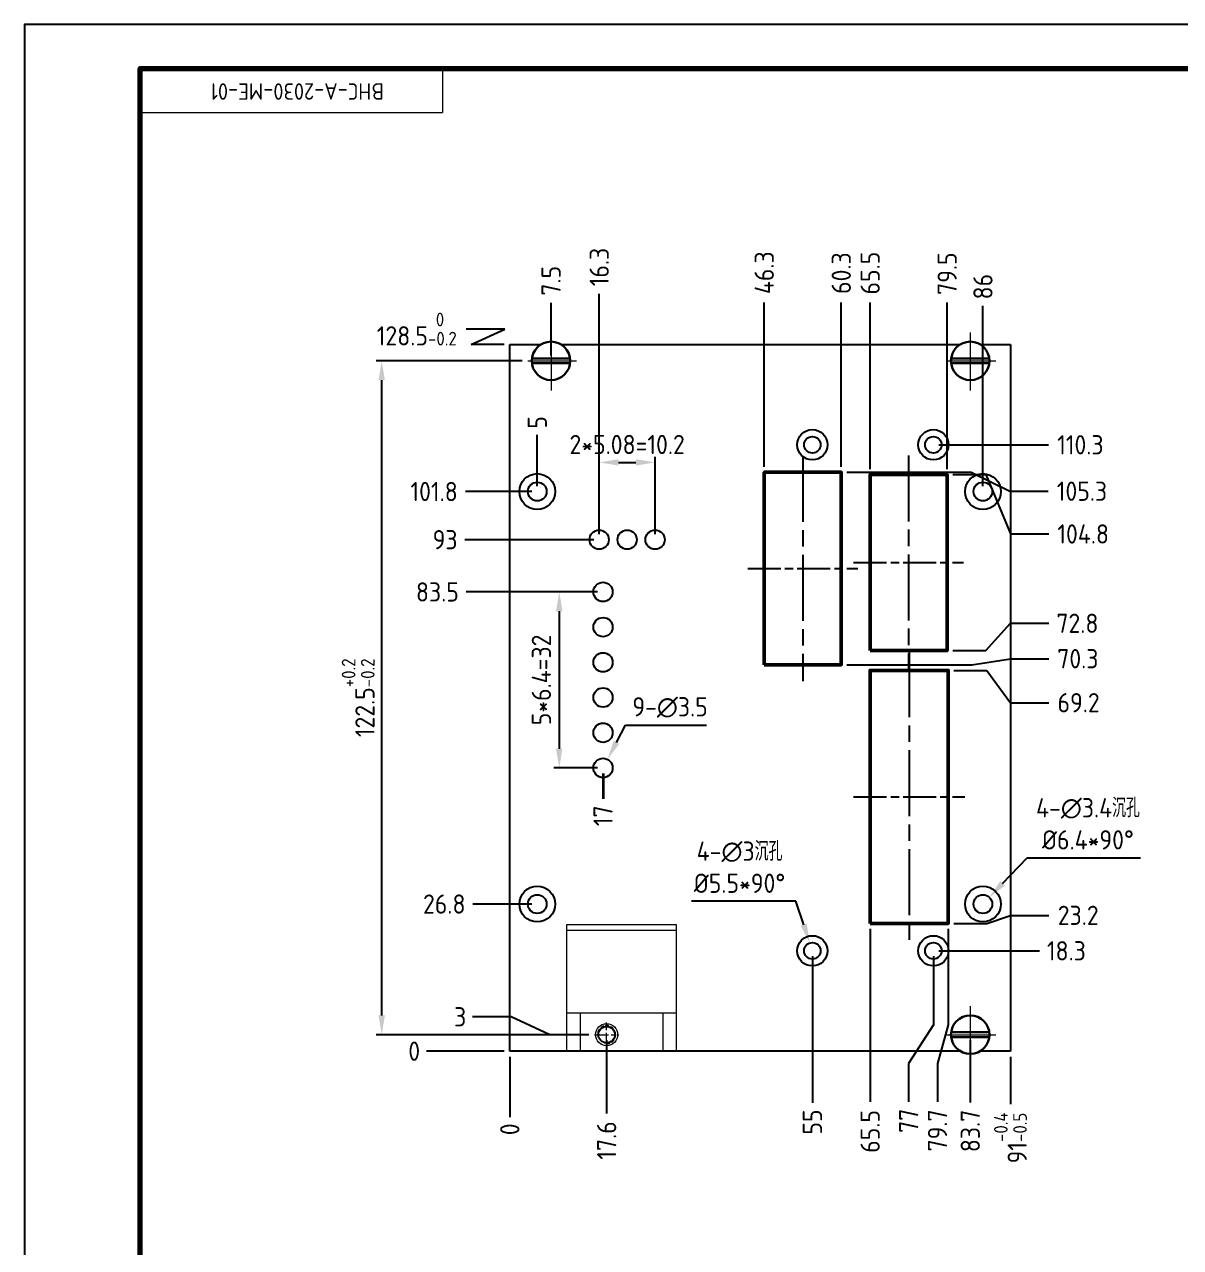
# Model space of a CAD drawing. Header units: millimetres. Extents: x -107 to 2261, y -1356 to -911.
# Drawn here: x 160.6 to 370.7, y -1133.4 to -911 of the extents above; entities that cross this region are included whole.
import ezdxf
from ezdxf.enums import TextEntityAlignment as Align

# ---------------------------------------------------------------- set-up
doc = ezdxf.new("R2010")
doc.units = ezdxf.units.MM
for name, pattern in [('AM_ISO08W050', [18, 12, -1.5, 3, -1.5]), ('AM_ISO08W050x2', [9, 6, -0.75, 1.5, -0.75]), ('CENTER', [50.8, 31.75, -6.35, 6.35, -6.35]), ('CENTER2', [28.575, 19.05, -3.175, 3.175, -3.175]), ('HIDDEN', [9.525, 6.35, -3.175])]:
    doc.linetypes.add(name, pattern=pattern)
doc.layers.get('Defpoints').update_dxf_attribs({"color": 4})
doc.layers.add('02___PRT_ALL_AXES', color=7, linetype='Continuous')
for name, color, linetype, lineweight in [('AM_0', 7, 'Continuous', 50), ('AM_5', 3, 'Continuous', 25), ('AM_6', 2, 'Continuous', 35), ('AM_7', 4, 'AM_ISO08W050', 25), ('AM_8', 1, 'Continuous', 25), ('screw', 33, 'Continuous', 13), ('图层2', 4, 'CENTER2', 13), ('实体', 7, 'Continuous', 30), ('轮廓线', 7, 'Continuous', 15)]:
    doc.layers.add(name, color=color, linetype=linetype, lineweight=lineweight)
doc.styles.get("Standard").update_dxf_attribs({"font": 'ISOCP.SHX', "bigfont": 'gbcbig.shx'})
doc.dimstyles.new('AM_ISO$0', dxfattribs={"dimtxt": 3.5, "dimasz": 3.5, "dimexe": 1, "dimexo": 1, "dimgap": 1.5, "dimtad": 1, "dimdec": 1, "dimdsep": 46, "dimtxsty": 'Standard', "dimcen": 0, "dimclrd": 256, "dimclre": 256, "dimclrt": 2, "dimadec": 0, "dimazin": 2, "dimtp": 0.1, "dimtm": 0.1, "dimtfac": 0.71, "dimtdec": 1, "dimtmove": 0, "dimatfit": 3, "dimfxl": 1, "dimlwd": -1, "dimlwe": -1, "dimarcsym": 1})
doc.dimstyles.new('AM_ISO$3', dxfattribs={"dimtxt": 3.5, "dimasz": 3.5, "dimexe": 1, "dimexo": 1, "dimgap": 1.5, "dimtad": 1, "dimtoh": 1, "dimdec": 1, "dimdsep": 46, "dimtxsty": 'Standard', "dimcen": 0, "dimclrd": 256, "dimclre": 256, "dimclrt": 2, "dimadec": 0, "dimazin": 2, "dimtp": 0.1, "dimtm": 0.1, "dimtfac": 0.71, "dimtdec": 1, "dimtofl": 0, "dimtmove": 0, "dimatfit": 0, "dimfxl": 1, "dimlwd": -1, "dimlwe": -1, "dimarcsym": 1})
doc.dimstyles.new('AM_ISO$6', dxfattribs={"dimtxt": 3.5, "dimasz": 3.5, "dimexe": 1, "dimexo": 1, "dimgap": 1.5, "dimtad": 0, "dimdec": 1, "dimdsep": 46, "dimtxsty": 'Standard', "dimcen": 0, "dimclrd": 256, "dimclre": 256, "dimclrt": 2, "dimadec": 0, "dimazin": 2, "dimtp": 0.1, "dimtm": 0.1, "dimtfac": 0.71, "dimtdec": 1, "dimtmove": 0, "dimatfit": 3, "dimfxl": 1, "dimlwd": -1, "dimlwe": -1, "dimarcsym": 1})

# ---------------------------------------------------------------- blocks, each defined once
blk = doc.blocks.new('BH-BORDER-A3')
at = {"color": 0, "lineweight": 13, "ltscale": 0.4}
for p in [(76, 289), (21, 281)]:
    blk.add_line(p, (76, 281), dxfattribs=at)
at = {"lineweight": 100, "ltscale": 0.4}
blk.add_lwpolyline([(410, 8), (21, 8), (21, 289), (410, 289)], close=True, dxfattribs=at)
at = {"layer": 'AM_8', "ltscale": 0.4}
blk.add_lwpolyline([(0, 0), (420, 0), (420, 297), (0, 297)], close=True, dxfattribs=at)
at = {"layer": 'AM_6', "linetype": 'ByBlock', "ltscale": 0.4}
blk.add_attdef('TBA-2477AF-ME-00-00-00', text='', height=3, rotation=180, dxfattribs=at).set_placement((49.57, 286.31), align=Align.CENTER)
blk = doc.blocks.new('*D127')
at = {"layer": 'AM_5', "linetype": 'ByBlock', "transparency": 16777216}
blk.add_line((247.78, -1097.67), (233.61, -1097.67), dxfattribs=at)
at = {"layer": 'Defpoints', "color": 0, "transparency": 16777216}
for p in [(233.61, -1097.67), (248.78, -1097.67), (248.78, -1097.67)]:
    blk.add_point(p, dxfattribs=at)
at = {"layer": 'AM_5', "color": 2, "transparency": 16777216, "insert": (231.4, -1097.67), "char_height": 3.5, "attachment_point": 5}
blk.add_mtext('0', dxfattribs=at)
blk = doc.blocks.new('*D128')
at = {"layer": 'AM_5', "linetype": 'ByBlock', "transparency": 16777216}
blk.add_line((248.78, -1098.67), (248.78, -1109.67), dxfattribs=at)
at = {"layer": 'Defpoints', "color": 0, "transparency": 16777216}
for p in [(248.78, -1097.67), (248.78, -1097.67), (248.78, -1109.67)]:
    blk.add_point(p, dxfattribs=at)
at = {"layer": 'AM_5', "color": 2, "transparency": 16777216, "insert": (248.78, -1111.87), "char_height": 3.5, "attachment_point": 5, "rotation": 90}
blk.add_mtext('0', dxfattribs=at)
blk = doc.blocks.new('*D109')
at = {"layer": 'AM_5', "linetype": 'ByBlock', "transparency": 16777216}
blk.add_line((252.78, -1070.92), (242.09, -1070.92), dxfattribs=at)
at = {"layer": 'Defpoints', "color": 0, "transparency": 16777216}
for p in [(242.09, -1070.92), (253.78, -1070.92), (248.78, -1097.67)]:
    blk.add_point(p, dxfattribs=at)
at = {"layer": 'AM_5', "color": 2, "transparency": 16777216, "insert": (236.87, -1070.92), "char_height": 3.5, "attachment_point": 5}
blk.add_mtext('26.8', dxfattribs=at)
blk = doc.blocks.new('*D110')
at = {"layer": 'AM_5', "linetype": 'ByBlock', "transparency": 16777216}
blk.add_line((264.73, -1014.17), (240.86, -1014.17), dxfattribs=at)
at = {"layer": 'Defpoints', "color": 0, "transparency": 16777216}
for p in [(240.86, -1014.17), (265.73, -1014.17), (248.78, -1097.67)]:
    blk.add_point(p, dxfattribs=at)
at = {"layer": 'AM_5', "color": 2, "transparency": 16777216, "insert": (235.62, -1014.17), "char_height": 3.5, "attachment_point": 5}
blk.add_mtext('83.5', dxfattribs=at)
blk = doc.blocks.new('*D111')
at = {"layer": 'AM_5', "linetype": 'ByBlock', "transparency": 16777216}
blk.add_line((264.03, -1004.67), (240.59, -1004.67), dxfattribs=at)
at = {"layer": 'Defpoints', "color": 0, "transparency": 16777216}
for p in [(240.59, -1004.67), (265.03, -1004.67), (248.78, -1097.67)]:
    blk.add_point(p, dxfattribs=at)
at = {"layer": 'AM_5', "color": 2, "transparency": 16777216, "insert": (237.02, -1004.67), "char_height": 3.5, "attachment_point": 5}
blk.add_mtext('93', dxfattribs=at)
blk = doc.blocks.new('*D112')
at = {"layer": 'AM_5', "linetype": 'ByBlock', "transparency": 16777216}
blk.add_line((252.78, -995.92), (240.72, -995.92), dxfattribs=at)
at = {"layer": 'Defpoints', "color": 0, "transparency": 16777216}
for p in [(240.72, -995.92), (253.78, -995.92), (248.78, -1097.67)]:
    blk.add_point(p, dxfattribs=at)
at = {"layer": 'AM_5', "color": 2, "transparency": 16777216, "insert": (235.02, -995.92), "char_height": 3.5, "attachment_point": 5}
blk.add_mtext('101.8', dxfattribs=at)
blk = doc.blocks.new('*D107')
at = {"layer": 'AM_5', "linetype": 'ByBlock', "transparency": 16777216}
for p, q in [((247.86, -966.38), (240.86, -966.38)), ((241.78, -969.17), (247.86, -966.38)), ((247.78, -969.17), (241.78, -969.17))]:
    blk.add_line(p, q, dxfattribs=at)
at = {"layer": 'Defpoints', "color": 0, "transparency": 16777216}
for p in [(240.86, -966.38), (248.78, -969.17), (248.78, -1097.67)]:
    blk.add_point(p, dxfattribs=at)
at = {"layer": 'AM_5', "color": 2, "transparency": 16777216, "insert": (231.87, -966.38), "char_height": 3.5, "attachment_point": 5}
blk.add_mtext('128.5{}{\\H0.71x;\\C3;\\S 0^ -0.2;}', dxfattribs=at)
blk = doc.blocks.new('*D113')
at = {"layer": 'AM_5', "linetype": 'ByBlock', "transparency": 16777216}
blk.add_line((266.38, -1095.67), (266.38, -1108.98), dxfattribs=at)
at = {"layer": 'Defpoints', "color": 0, "transparency": 16777216}
for p in [(266.38, -1094.67), (248.78, -1097.67), (266.38, -1108.98)]:
    blk.add_point(p, dxfattribs=at)
at = {"layer": 'AM_5', "color": 2, "transparency": 16777216, "insert": (266.38, -1113.9), "char_height": 3.5, "attachment_point": 5, "rotation": 90}
blk.add_mtext('17.6', dxfattribs=at)
blk = doc.blocks.new('*D103')
at = {"layer": 'AM_5', "linetype": 'ByBlock', "transparency": 16777216}
blk.add_line((332.48, -1095.67), (332.48, -1106.99), dxfattribs=at)
at = {"layer": 'Defpoints', "color": 0, "transparency": 16777216}
for p in [(332.48, -1094.67), (248.78, -1097.67), (332.48, -1106.99)]:
    blk.add_point(p, dxfattribs=at)
at = {"layer": 'AM_5', "color": 2, "transparency": 16777216, "insert": (332.48, -1112.17), "char_height": 3.5, "attachment_point": 5, "rotation": 90}
blk.add_mtext('83.7', dxfattribs=at)
blk = doc.blocks.new('*D114')
at = {"layer": 'AM_5', "linetype": 'ByBlock', "transparency": 16777216}
blk.add_line((303.78, -1080.42), (303.78, -1107.05), dxfattribs=at)
at = {"layer": 'Defpoints', "color": 0, "transparency": 16777216}
for p in [(303.78, -1079.42), (248.78, -1097.67), (303.78, -1107.05)]:
    blk.add_point(p, dxfattribs=at)
at = {"layer": 'AM_5', "color": 2, "transparency": 16777216, "insert": (303.78, -1110.55), "char_height": 3.5, "attachment_point": 5, "rotation": 90}
blk.add_mtext('55', dxfattribs=at)
blk = doc.blocks.new('*D115')
at = {"layer": 'AM_5', "linetype": 'ByBlock', "transparency": 16777216}
for p, q in [((325.78, -1080.42), (325.78, -1092.9)), ((325.78, -1092.9), (321.28, -1099.9)), ((321.28, -1099.9), (321.28, -1106.9))]:
    blk.add_line(p, q, dxfattribs=at)
at = {"layer": 'Defpoints', "color": 0, "transparency": 16777216}
for p in [(325.78, -1079.42), (248.78, -1097.67), (321.28, -1106.9)]:
    blk.add_point(p, dxfattribs=at)
at = {"layer": 'AM_5', "color": 2, "transparency": 16777216, "insert": (321.28, -1110.32), "char_height": 3.5, "attachment_point": 5, "rotation": 90}
blk.add_mtext('77', dxfattribs=at)
blk = doc.blocks.new('*D116')
at = {"layer": 'AM_5', "linetype": 'ByBlock', "transparency": 16777216}
blk.add_line((265.03, -1003.67), (265.03, -960), dxfattribs=at)
at = {"layer": 'Defpoints', "color": 0, "transparency": 16777216}
for p in [(265.03, -960), (265.03, -1004.67), (248.78, -1097.67)]:
    blk.add_point(p, dxfattribs=at)
at = {"layer": 'AM_5', "color": 2, "transparency": 16777216, "insert": (265.03, -955.1), "char_height": 3.5, "attachment_point": 5, "rotation": 90}
blk.add_mtext('16.3', dxfattribs=at)
blk = doc.blocks.new('*D117')
at = {"layer": 'AM_5', "linetype": 'ByBlock', "transparency": 16777216}
for p, q in [((264.73, -1014.17), (256.77, -1014.17)), ((257.77, -1017.67), (257.77, -1042.67)), ((264.73, -1046.17), (256.77, -1046.17))]:
    blk.add_line(p, q, dxfattribs=at)
at = {"layer": 'AM_5', "transparency": 16777216}
for points in [[(257.18, -1017.67), (258.35, -1017.67), (257.77, -1014.17)], [(257.18, -1042.67), (258.35, -1042.67), (257.77, -1046.17)]]:
    blk.add_solid(points, dxfattribs=at)
at = {"layer": 'Defpoints', "color": 0, "transparency": 16777216}
for p in [(265.73, -1014.17), (257.77, -1046.17), (265.73, -1046.17)]:
    blk.add_point(p, dxfattribs=at)
at = {"layer": 'AM_5', "color": 2, "transparency": 16777216, "insert": (254.52, -1030.17), "char_height": 3.5, "attachment_point": 5, "rotation": 90}
blk.add_mtext('5*6.4=32', dxfattribs=at)
blk = doc.blocks.new('*D118')
at = {"layer": 'AM_5', "linetype": 'ByBlock', "transparency": 16777216}
for p, q in [((265.03, -1003.67), (265.03, -989.62)), ((268.53, -990.62), (271.69, -990.62)), ((275.19, -1003.67), (275.19, -989.62))]:
    blk.add_line(p, q, dxfattribs=at)
at = {"layer": 'AM_5', "transparency": 16777216}
for points in [[(268.53, -990.04), (268.53, -991.2), (265.03, -990.62)], [(271.69, -990.04), (271.69, -991.2), (275.19, -990.62)]]:
    blk.add_solid(points, dxfattribs=at)
at = {"layer": 'Defpoints', "color": 0, "transparency": 16777216}
for p in [(275.19, -990.62), (265.03, -1004.67), (275.19, -1004.67)]:
    blk.add_point(p, dxfattribs=at)
at = {"layer": 'AM_5', "color": 2, "transparency": 16777216, "insert": (270.11, -987.37), "char_height": 3.5, "attachment_point": 5}
blk.add_mtext('2*5.08=10.2', dxfattribs=at)
blk = doc.blocks.new('*D119')
at = {"layer": 'AM_5', "linetype": 'ByBlock', "transparency": 16777216}
for p, q in [((338.36, -1067.16), (342.81, -1062.5)), ((342.81, -1062.5), (363.43, -1062.5))]:
    blk.add_line(p, q, dxfattribs=at)
at = {"layer": 'AM_5', "transparency": 16777216}
blk.add_solid([(337.94, -1066.75), (338.79, -1067.56), (335.95, -1069.69)], dxfattribs=at)
at = {"layer": 'Defpoints', "color": 0, "transparency": 16777216}
for p in [(335.95, -1069.69), (333.6, -1072.15)]:
    blk.add_point(p, dxfattribs=at)
at = {"layer": 'AM_5', "color": 2, "transparency": 16777216, "insert": (353.87, -1056.33), "char_height": 3.5, "attachment_point": 5}
blk.add_mtext('4-∅3.4沉孔\\P%%C6.4*90%%D', dxfattribs=at)
blk = doc.blocks.new('*D120')
at = {"layer": 'AM_5', "linetype": 'ByBlock', "transparency": 16777216}
for p, q in [((300.79, -1070.39), (281.78, -1070.39)), ((302.21, -1074.67), (300.79, -1070.39))]:
    blk.add_line(p, q, dxfattribs=at)
at = {"layer": 'AM_5', "transparency": 16777216}
blk.add_solid([(302.76, -1074.49), (301.65, -1074.85), (303.3, -1077.99)], dxfattribs=at)
at = {"layer": 'Defpoints', "color": 0, "transparency": 16777216}
for p in [(303.3, -1077.99), (304.25, -1080.84)]:
    blk.add_point(p, dxfattribs=at)
at = {"layer": 'AM_5', "color": 2, "transparency": 16777216, "insert": (290.54, -1064.22), "char_height": 3.5, "attachment_point": 5}
blk.add_mtext('4-∅3沉孔\\P%%C5.5*90%%D', dxfattribs=at)
blk = doc.blocks.new('*D121')
at = {"layer": 'AM_5', "linetype": 'ByBlock', "transparency": 16777216}
for p, q in [((268.16, -1041.52), (269.79, -1038.42)), ((269.79, -1038.42), (284.53, -1038.42))]:
    blk.add_line(p, q, dxfattribs=at)
at = {"layer": 'AM_5', "transparency": 16777216}
blk.add_solid([(267.65, -1041.25), (268.68, -1041.79), (266.54, -1044.62)], dxfattribs=at)
at = {"layer": 'Defpoints', "color": 0, "transparency": 16777216}
for p in [(266.54, -1044.62), (264.91, -1047.72)]:
    blk.add_point(p, dxfattribs=at)
at = {"layer": 'AM_5', "color": 2, "transparency": 16777216, "insert": (277.91, -1035.17), "char_height": 3.5, "attachment_point": 5}
blk.add_mtext('9-∅3.5', dxfattribs=at)
blk = doc.blocks.new('*D108')
at = {"layer": 'AM_5', "linetype": 'ByBlock', "transparency": 16777216}
blk.add_line((339.78, -1098.67), (339.78, -1107.29), dxfattribs=at)
at = {"layer": 'Defpoints', "color": 0, "transparency": 16777216}
for p in [(248.78, -1097.67), (339.78, -1097.67), (339.78, -1107.29)]:
    blk.add_point(p, dxfattribs=at)
at = {"layer": 'AM_5', "color": 2, "transparency": 16777216, "insert": (339.78, -1113.43), "char_height": 3.5, "attachment_point": 5, "rotation": 90}
blk.add_mtext('91{}{\\H0.71x;\\C3;\\S-0.4^ -0.5;}', dxfattribs=at)
blk = doc.blocks.new('*D104')
at = {"layer": 'AM_5', "linetype": 'ByBlock', "transparency": 16777216}
blk.add_line((256.28, -971.17), (256.28, -961.62), dxfattribs=at)
at = {"layer": 'Defpoints', "color": 0, "transparency": 16777216}
for p in [(256.28, -961.62), (256.28, -972.17), (248.78, -1097.67)]:
    blk.add_point(p, dxfattribs=at)
at = {"layer": 'AM_5', "color": 2, "transparency": 16777216, "insert": (256.28, -957.6), "char_height": 3.5, "attachment_point": 5, "rotation": 90}
blk.add_mtext('7.5', dxfattribs=at)
blk = doc.blocks.new('handle')
at = {"layer": 'screw', "color": 1, "linetype": 'CENTER', "ltscale": 0.08}
for p, q in [((-2.2, 0), (2.2, 0)), ((0, -2.2), (0, 2.2))]:
    blk.add_line(p, q, dxfattribs=at)
at = {"layer": 'screw', "ltscale": 0.2}
blk.add_circle((0, 0), 2, dxfattribs=at)
at = {"layer": 'screw', "color": 3, "linetype": 'HIDDEN', "ltscale": 0.1}
blk.add_arc((0, 0), 1.65, 270, 180, dxfattribs=at)
at = {"layer": '轮廓线', "linetype": 'ByBlock', "ltscale": 0.4}
for p, q in [((-7.3, 19), (12.7, 19)), ((-7.3, 4), (12.7, 4)), ((-4.8, 4), (-4.8, -3)), ((10.2, 4), (10.2, -3))]:
    blk.add_line(p, q, dxfattribs=at)
blk.add_lwpolyline([(-7.3, -3), (12.7, -3), (12.7, 20), (-7.3, 20)], close=True, dxfattribs=at)
blk = doc.blocks.new('captive fastener')
at = {"layer": '图层2'}
for p, q in [((0, 5.17), (0, -5.36)), ((-4.23, 0), (4.65, 0))]:
    blk.add_line(p, q, dxfattribs=at)
at = {"layer": '实体'}
for p, q in [((3.47, 0.44), (-3.47, 0.44)), ((3.47, -0.44), (-3.47, -0.44))]:
    blk.add_line(p, q, dxfattribs=at)
blk.add_circle((0, 0), 3.5, dxfattribs=at)
blk = doc.blocks.new('*D122')
at = {"layer": 'AM_5', "linetype": 'ByBlock', "transparency": 16777216}
blk.add_line((253.78, -994.92), (253.78, -985.62), dxfattribs=at)
at = {"layer": 'Defpoints', "color": 0, "transparency": 16777216}
for p in [(253.78, -985.62), (253.78, -995.92), (248.78, -1097.67)]:
    blk.add_point(p, dxfattribs=at)
at = {"layer": 'AM_5', "color": 2, "transparency": 16777216, "insert": (253.78, -983.35), "char_height": 3.5, "attachment_point": 5, "rotation": 90}
blk.add_mtext('5', dxfattribs=at)
blk = doc.blocks.new('*D123')
at = {"layer": 'AM_5', "linetype": 'ByBlock', "transparency": 16777216}
blk.add_line((334.78, -994.92), (334.78, -962.18), dxfattribs=at)
at = {"layer": 'Defpoints', "color": 0, "transparency": 16777216}
for p in [(334.78, -962.18), (334.78, -995.92), (248.78, -1097.67)]:
    blk.add_point(p, dxfattribs=at)
at = {"layer": 'AM_5', "color": 2, "transparency": 16777216, "insert": (334.78, -958.67), "char_height": 3.5, "attachment_point": 5, "rotation": 90}
blk.add_mtext('86', dxfattribs=at)
blk = doc.blocks.new('*D124')
at = {"layer": 'AM_6', "linetype": 'ByBlock', "transparency": 16777216}
blk.add_line((265.73, -1047.17), (265.73, -1051.79), dxfattribs=at)
at = {"layer": 'Defpoints', "color": 0, "transparency": 16777216}
for p in [(265.73, -1046.17), (265.73, -1051.79), (248.78, -1097.67)]:
    blk.add_point(p, dxfattribs=at)
at = {"layer": 'AM_6', "color": 2, "transparency": 16777216, "insert": (265.73, -1054.87), "char_height": 3.5, "attachment_point": 5, "rotation": 90}
blk.add_mtext('17', dxfattribs=at)
blk = doc.blocks.new('*D125')
at = {"layer": 'AM_5', "linetype": 'ByBlock', "transparency": 16777216}
blk.add_line((326.78, -1079.42), (345.06, -1079.42), dxfattribs=at)
at = {"layer": 'Defpoints', "color": 0, "transparency": 16777216}
for p in [(325.78, -1079.42), (345.06, -1079.42), (248.78, -1097.67)]:
    blk.add_point(p, dxfattribs=at)
at = {"layer": 'AM_5', "color": 2, "transparency": 16777216, "insert": (349.95, -1079.42), "char_height": 3.5, "attachment_point": 5}
blk.add_mtext('18.3', dxfattribs=at)
blk = doc.blocks.new('*D105')
at = {"layer": 'AM_5', "linetype": 'ByBlock', "transparency": 16777216}
for p, q in [((249.03, -1091.42), (242.03, -1091.42)), ((256.03, -1094.67), (249.03, -1091.42)), ((263.17, -1094.67), (256.03, -1094.67))]:
    blk.add_line(p, q, dxfattribs=at)
at = {"layer": 'Defpoints', "color": 0, "transparency": 16777216}
for p in [(242.03, -1091.42), (264.17, -1094.67), (248.78, -1097.67)]:
    blk.add_point(p, dxfattribs=at)
at = {"layer": 'AM_5', "color": 2, "transparency": 16777216, "insert": (239.76, -1091.42), "char_height": 3.5, "attachment_point": 5}
blk.add_mtext('3', dxfattribs=at)
blk = doc.blocks.new('*D126')
at = {"layer": 'AM_5', "linetype": 'ByBlock', "transparency": 16777216}
blk.add_line((326.78, -987.42), (346.72, -987.42), dxfattribs=at)
at = {"layer": 'Defpoints', "color": 0, "transparency": 16777216}
for p in [(325.78, -987.42), (346.72, -987.42), (248.78, -1097.67)]:
    blk.add_point(p, dxfattribs=at)
at = {"layer": 'AM_5', "color": 2, "transparency": 16777216, "insert": (352.49, -987.42), "char_height": 3.5, "attachment_point": 5}
blk.add_mtext('110.3', dxfattribs=at)
blk = doc.blocks.new('*D106')
at = {"layer": 'AM_5', "linetype": 'ByBlock', "transparency": 16777216}
for p, q in [((251.04, -972.17), (224.5, -972.17)), ((225.5, -1091.17), (225.5, -975.67)), ((263.17, -1094.67), (224.5, -1094.67))]:
    blk.add_line(p, q, dxfattribs=at)
at = {"layer": 'AM_5', "transparency": 16777216}
for points in [[(224.92, -975.67), (226.08, -975.67), (225.5, -972.17)], [(224.92, -1091.17), (226.08, -1091.17), (225.5, -1094.67)]]:
    blk.add_solid(points, dxfattribs=at)
at = {"layer": 'Defpoints', "color": 0, "transparency": 16777216}
for p in [(225.5, -972.17), (252.04, -972.17), (264.17, -1094.67)]:
    blk.add_point(p, dxfattribs=at)
at = {"layer": 'AM_5', "color": 2, "transparency": 16777216, "insert": (221.22, -1033.42), "char_height": 3.5, "attachment_point": 5, "rotation": 90}
blk.add_mtext('122.5{}{\\H0.71x;\\C3;\\S+0.2^ -0.2;}', dxfattribs=at)
blk = doc.blocks.new('*D129')
at = {"layer": 'AM_5', "linetype": 'ByBlock', "transparency": 16777216}
blk.add_line((295.03, -991.42), (295.03, -961.57), dxfattribs=at)
at = {"layer": 'Defpoints', "color": 0, "transparency": 16777216}
for p in [(295.03, -961.57), (295.03, -992.42), (248.78, -1097.67)]:
    blk.add_point(p, dxfattribs=at)
at = {"layer": 'AM_5', "color": 2, "transparency": 16777216, "insert": (295.03, -956.14), "char_height": 3.5, "attachment_point": 5, "rotation": 90}
blk.add_mtext('46.3', dxfattribs=at)
blk = doc.blocks.new('*D130')
at = {"layer": 'AM_5', "linetype": 'ByBlock', "transparency": 16777216}
blk.add_line((309.03, -991.42), (309.03, -961.57), dxfattribs=at)
at = {"layer": 'Defpoints', "color": 0, "transparency": 16777216}
for p in [(309.03, -961.57), (309.03, -992.42), (248.78, -1097.67)]:
    blk.add_point(p, dxfattribs=at)
at = {"layer": 'AM_5', "color": 2, "transparency": 16777216, "insert": (309.03, -956.21), "char_height": 3.5, "attachment_point": 5, "rotation": 90}
blk.add_mtext('60.3', dxfattribs=at)
blk = doc.blocks.new('*D131')
at = {"layer": 'AM_5', "linetype": 'ByBlock', "transparency": 16777216}
blk.add_line((314.28, -991.84), (314.28, -961.57), dxfattribs=at)
at = {"layer": 'Defpoints', "color": 0, "transparency": 16777216}
for p in [(314.28, -961.57), (314.28, -992.84), (248.78, -1097.67)]:
    blk.add_point(p, dxfattribs=at)
at = {"layer": 'AM_5', "color": 2, "transparency": 16777216, "insert": (314.28, -956.21), "char_height": 3.5, "attachment_point": 5, "rotation": 90}
blk.add_mtext('65.5', dxfattribs=at)
blk = doc.blocks.new('*D132')
at = {"layer": 'AM_5', "linetype": 'ByBlock', "transparency": 16777216}
blk.add_line((328.28, -991.84), (328.28, -961.57), dxfattribs=at)
at = {"layer": 'Defpoints', "color": 0, "transparency": 16777216}
for p in [(328.28, -961.57), (328.28, -992.84), (248.78, -1097.67)]:
    blk.add_point(p, dxfattribs=at)
at = {"layer": 'AM_5', "color": 2, "transparency": 16777216, "insert": (328.28, -956.31), "char_height": 3.5, "attachment_point": 5, "rotation": 90}
blk.add_mtext('79.5', dxfattribs=at)
blk = doc.blocks.new('*D133')
at = {"layer": 'AM_5', "linetype": 'ByBlock', "transparency": 16777216}
blk.add_line((314.28, -1075.43), (314.28, -1106.9), dxfattribs=at)
at = {"layer": 'Defpoints', "color": 0, "transparency": 16777216}
for p in [(314.28, -1074.43), (248.78, -1097.67), (314.28, -1106.9)]:
    blk.add_point(p, dxfattribs=at)
at = {"layer": 'AM_5', "color": 2, "transparency": 16777216, "insert": (314.28, -1112.25), "char_height": 3.5, "attachment_point": 5, "rotation": 90}
blk.add_mtext('65.5', dxfattribs=at)
blk = doc.blocks.new('*D134')
at = {"layer": 'AM_5', "linetype": 'ByBlock', "transparency": 16777216}
for p, q in [((328.48, -1075.43), (328.48, -1092.9)), ((328.48, -1092.9), (326.52, -1099.9)), ((326.52, -1099.9), (326.52, -1106.9))]:
    blk.add_line(p, q, dxfattribs=at)
at = {"layer": 'Defpoints', "color": 0, "transparency": 16777216}
for p in [(328.48, -1074.43), (248.78, -1097.67), (326.52, -1106.9)]:
    blk.add_point(p, dxfattribs=at)
at = {"layer": 'AM_5', "color": 2, "transparency": 16777216, "insert": (326.52, -1112.08), "char_height": 3.5, "attachment_point": 5, "rotation": 90}
blk.add_mtext('79.7', dxfattribs=at)
blk = doc.blocks.new('*D135')
at = {"layer": 'AM_5', "linetype": 'ByBlock', "transparency": 16777216}
for p, q in [((310.03, -992.42), (332.65, -992.42)), ((332.65, -992.42), (339.65, -995.86)), ((339.65, -995.86), (346.65, -995.86))]:
    blk.add_line(p, q, dxfattribs=at)
at = {"layer": 'Defpoints', "color": 0, "transparency": 16777216}
for p in [(309.03, -992.42), (346.65, -995.86), (248.78, -1097.67)]:
    blk.add_point(p, dxfattribs=at)
at = {"layer": 'AM_5', "color": 2, "transparency": 16777216, "insert": (352.78, -995.86), "char_height": 3.5, "attachment_point": 5}
blk.add_mtext('105.3', dxfattribs=at)
blk = doc.blocks.new('*D136')
at = {"layer": 'AM_5', "linetype": 'ByBlock', "transparency": 16777216}
for p, q in [((329.28, -992.84), (335.28, -992.84)), ((335.28, -992.84), (339.78, -1003.63)), ((339.78, -1003.63), (346.78, -1003.63))]:
    blk.add_line(p, q, dxfattribs=at)
at = {"layer": 'Defpoints', "color": 0, "transparency": 16777216}
for p in [(328.28, -992.84), (346.78, -1003.63), (248.78, -1097.67)]:
    blk.add_point(p, dxfattribs=at)
at = {"layer": 'AM_5', "color": 2, "transparency": 16777216, "insert": (353, -1003.63), "char_height": 3.5, "attachment_point": 5}
blk.add_mtext('104.8', dxfattribs=at)
blk = doc.blocks.new('*D137')
at = {"layer": 'AM_5', "linetype": 'ByBlock', "transparency": 16777216}
for p, q in [((335.28, -1024.84), (339.78, -1019.87)), ((339.78, -1019.87), (346.78, -1019.87)), ((329.28, -1024.84), (335.28, -1024.84))]:
    blk.add_line(p, q, dxfattribs=at)
at = {"layer": 'Defpoints', "color": 0, "transparency": 16777216}
for p in [(346.78, -1019.87), (328.28, -1024.84), (248.78, -1097.67)]:
    blk.add_point(p, dxfattribs=at)
at = {"layer": 'AM_5', "color": 2, "transparency": 16777216, "insert": (351.95, -1019.87), "char_height": 3.5, "attachment_point": 5}
blk.add_mtext('72.8', dxfattribs=at)
blk = doc.blocks.new('*D138')
at = {"layer": 'AM_5', "linetype": 'ByBlock', "transparency": 16777216}
for p, q in [((332.78, -1027.42), (339.78, -1026.31)), ((339.78, -1026.31), (346.78, -1026.31)), ((310.03, -1027.42), (332.78, -1027.42))]:
    blk.add_line(p, q, dxfattribs=at)
at = {"layer": 'Defpoints', "color": 0, "transparency": 16777216}
for p in [(346.78, -1026.31), (309.03, -1027.42), (248.78, -1097.67)]:
    blk.add_point(p, dxfattribs=at)
at = {"layer": 'AM_5', "color": 2, "transparency": 16777216, "insert": (352.03, -1026.31), "char_height": 3.5, "attachment_point": 5}
blk.add_mtext('70.3', dxfattribs=at)
blk = doc.blocks.new('*D139')
at = {"layer": 'AM_5', "linetype": 'ByBlock', "transparency": 16777216}
for p, q in [((329.48, -1028.43), (335.48, -1028.43)), ((335.48, -1028.43), (339.78, -1034.31)), ((339.78, -1034.31), (346.78, -1034.31))]:
    blk.add_line(p, q, dxfattribs=at)
at = {"layer": 'Defpoints', "color": 0, "transparency": 16777216}
for p in [(328.48, -1028.43), (346.78, -1034.31), (248.78, -1097.67)]:
    blk.add_point(p, dxfattribs=at)
at = {"layer": 'AM_5', "color": 2, "transparency": 16777216, "insert": (352.17, -1034.31), "char_height": 3.5, "attachment_point": 5}
blk.add_mtext('69.2', dxfattribs=at)
blk = doc.blocks.new('*D140')
at = {"layer": 'AM_5', "linetype": 'ByBlock', "transparency": 16777216}
for p, q in [((335.48, -1074.43), (339.78, -1072.97)), ((339.78, -1072.97), (346.78, -1072.97)), ((329.48, -1074.43), (335.48, -1074.43))]:
    blk.add_line(p, q, dxfattribs=at)
at = {"layer": 'Defpoints', "color": 0, "transparency": 16777216}
for p in [(346.78, -1072.97), (328.48, -1074.43), (248.78, -1097.67)]:
    blk.add_point(p, dxfattribs=at)
at = {"layer": 'AM_5', "color": 2, "transparency": 16777216, "insert": (352.1, -1072.97), "char_height": 3.5, "attachment_point": 5}
blk.add_mtext('23.2', dxfattribs=at)

msp = doc.modelspace()

# ---------------------------------------------------------------- linework, layer by layer
at = {"color": 7, "linetype": 'Continuous'}
for p, q in [((248.775, -1097.669), (248.775, -969.169)), ((248.775, -969.169), (254.472, -969.169)), ((258.078, -969.169), (330.672, -969.169)), ((334.278, -969.169), (339.775, -969.169)), ((339.775, -969.169), (339.775, -1097.669)), ((330.672, -1097.669), (248.775, -1097.669)), ((339.775, -1097.669), (334.278, -1097.669))]:
    msp.add_line(p, q, dxfattribs=at)
msp.add_circle((266.375, -1094.669), 1.5, dxfattribs=at)
at = {"layer": '02___PRT_ALL_AXES', "color": 7, "linetype": 'Continuous'}
for centre, radius in [((303.775, -987.419), 2.75), ((325.775, -987.419), 2.75), ((303.775, -987.419), 1.5), ((325.775, -987.419), 1.5), ((253.775, -995.919), 3.25), ((334.775, -995.919), 3.25), ((253.775, -995.919), 1.7), ((334.775, -995.919), 1.7), ((265.025, -1004.669), 1.75), ((270.105, -1004.669), 1.75), ((275.185, -1004.669), 1.75), ((265.725, -1014.169), 1.75), ((265.725, -1020.569), 1.75), ((265.725, -1026.969), 1.75), ((265.725, -1033.369), 1.75), ((265.725, -1039.769), 1.75), ((265.725, -1046.169), 1.75), ((253.775, -1070.919), 3.25), ((253.775, -1070.919), 1.7), ((334.775, -1070.919), 3.25), ((334.775, -1070.919), 1.7), ((303.775, -1079.419), 2.75), ((303.775, -1079.419), 1.5), ((325.775, -1079.419), 2.75), ((325.775, -1079.419), 1.5)]:
    msp.add_circle(centre, radius, dxfattribs=at)
at = {"layer": 'AM_0'}
for points in [[(295.025, -1027.419), (309.025, -1027.419), (309.025, -992.419), (295.025, -992.419)], [(314.275, -1024.839), (328.275, -1024.839), (328.275, -992.839), (314.275, -992.839)], [(314.275, -1074.428), (328.475, -1074.428), (328.475, -1028.428), (314.275, -1028.428)]]:
    msp.add_lwpolyline(points, close=True, dxfattribs=at)
at = {"layer": 'AM_7'}
for p, q in [((302.025, -989.419), (302.025, -1030.419)), ((321.275, -989.339), (321.275, -1028.339)), ((321.375, -1024.928), (321.375, -1077.928))]:
    msp.add_line(p, q, dxfattribs=at)
at = {"layer": 'AM_7', "linetype": 'AM_ISO08W050x2'}
for p, q in [((311.275, -1008.839), (331.275, -1008.839)), ((292.025, -1009.919), (312.025, -1009.919)), ((311.275, -1051.428), (331.475, -1051.428))]:
    msp.add_line(p, q, dxfattribs=at)

# ---------------------------------------------------------------- block references
at = {"layer": 'AM_0'}
for name, p in [('captive fastener', (256.275, -972.169)), ('captive fastener', (332.475, -972.169)), ('handle', (266.375, -1094.669)), ('captive fastener', (332.475, -1094.669))]:
    msp.add_blockref(name, p, dxfattribs=at)
at = {"layer": 'AM_5', "lineweight": 0}
msp.add_blockref('BH-BORDER-A3', (160.564, -1208.001), dxfattribs=at).add_auto_attribs({'TBA-2477AF-ME-00-00-00': 'BHC-A-2030-ME-01'})

# ---------------------------------------------------------------- dimensions: what is measured, and where the dimension line sits
at = {"layer": 'AM_5'}
dim = msp.add_ordinate_dim(feature_location=(265.025097401, -1004.6692574), offset=(0, 44.668527813), dtype=1, origin=(248.775097401, -1097.6692574), dimstyle='AM_ISO$6', override={"dimdec": 1}, dxfattribs=at)
dim.commit()
dim.dimension.update_dxf_attribs({"geometry": '*D116', "text_midpoint": (265.025097401, -955.103242213)})
for feature_location, offset, dtype, origin, picture, middle in [((295.025097401, -992.4192574), (0, 30.852512752), 1, (248.775097401, -1097.6692574), '*D129', (295.025097401, -956.144257274)), ((309.025097401, -992.4192574), (0, 30.852512752), 1, (248.775097401, -1097.6692574), '*D130', (309.025097401, -956.214532864)), ((314.275, -992.839), (0, 31.273), 1, (248.775, -1097.669), '*D131', (314.275, -956.215)), ((328.275, -992.839), (0, 31.273), 1, (248.775, -1097.669), '*D132', (328.275, -956.313)), ((256.275, -972.169), (0, 10.548), 1, (248.775, -1097.669), '*D104', (256.275, -957.599)), ((334.775, -995.919), (0, 33.737), 1, (248.775, -1097.669), '*D123', (334.775, -958.67)), ((253.775, -995.919), (0, 10.297), 1, (248.775, -1097.669), '*D122', (253.775, -983.35)), ((325.775097401, -987.4192574), (20.940989839, 0), 0, (248.775097401, -1097.6692574), '*D126', (352.488574614, -987.4192574)), ((253.775097401, -995.9192574), (-13.052660076, 0), 0, (248.775097401, -1097.6692574), '*D112', (235.022437325, -995.9192574)), ((309.025097401, -992.4192574), (37.6278364, -3.440723737), 0, (248.775097401, -1097.6692574), '*D135', (352.775421175, -995.859981137)), ((328.275, -992.839), (18.503, -10.79), 0, (248.775, -1097.669), '*D136', (353.003, -1003.629)), ((265.025, -1004.669), (-24.434, 0), 0, (248.775, -1097.669), '*D111', (237.021, -1004.669)), ((265.725, -1014.169), (-24.862, 0), 0, (248.775, -1097.669), '*D110', (235.616, -1014.169)), ((328.275, -1024.839), (18.503, 4.965), 0, (248.775, -1097.669), '*D137', (351.953, -1019.874)), ((309.025097401, -1027.4192574), (37.752701403, 1.108383221), 0, (248.775097401, -1097.6692574), '*D138', (352.025286177, -1026.310874179)), ((328.475, -1028.428), (18.303, -5.883), 0, (248.775, -1097.669), '*D139', (352.169, -1034.312)), ((253.775097401, -1070.9192574), (-11.688196828, 0), 0, (248.775097401, -1097.6692574), '*D109', (236.867461597, -1070.9192574)), ((328.475, -1074.428), (18.303, 1.456), 0, (248.775, -1097.669), '*D140', (352.102, -1072.973)), ((314.275, -1074.428), (0, -32.471), 1, (248.775, -1097.669), '*D133', (314.275, -1112.251)), ((328.475, -1074.428), (-1.95, -32.471), 1, (248.775, -1097.669), '*D134', (326.525, -1112.08)), ((325.775097401, -1079.4192574), (19.280738399, 0), 0, (248.775097401, -1097.6692574), '*D125', (349.953323174, -1079.4192574)), ((303.775, -1079.419), (0, -27.632), 1, (248.775, -1097.669), '*D114', (303.775, -1110.549)), ((325.775, -1079.419), (-4.495, -27.48), 1, (248.775, -1097.669), '*D115', (321.28, -1110.324)), ((264.172, -1094.669), (-22.139, 3.254), 0, (248.775, -1097.669), '*D105', (239.761, -1091.415)), ((248.775097401, -1097.6692574), (-15.167756164, 0), 0, (248.775097401, -1097.6692574), '*D127', (231.404585332, -1097.6692574)), ((266.375, -1094.669), (0, -14.315), 1, (248.775, -1097.669), '*D113', (266.375, -1113.896)), ((332.475, -1094.669), (0, -12.323), 1, (248.775, -1097.669), '*D103', (332.475, -1112.167)), ((248.775097401, -1097.6692574), (0, -11.999460185), 1, (248.775097401, -1097.6692574), '*D128', (248.775097401, -1111.87147349))]:
    dim = msp.add_ordinate_dim(feature_location=feature_location, offset=offset, dtype=dtype, origin=origin, dimstyle='AM_ISO$6', dxfattribs=at)
    dim.commit()
    dim.dimension.update_dxf_attribs({"geometry": picture, "text_midpoint": middle})
for feature_location, offset, dtype, text, override, picture, middle in [((248.775, -969.169), (-7.914, 2.791), 0, '<>{}{\\H0.71x;\\C3;\\S 0^ -0.2;}', {"dimtp": 0, "dimtm": 0.2, "dimtdec": 1, "dimtzin": 8}, '*D107', (231.865, -966.378)), ((339.775, -1097.669), (0, -9.618), 1, '<>{}{\\H0.71x;\\C3;\\S-0.4^ -0.5;}', {"dimtp": -0.4, "dimtm": 0.5, "dimtdec": 1, "dimtzin": 8}, '*D108', (339.775, -1113.43))]:
    dim = msp.add_ordinate_dim(feature_location=feature_location, offset=offset, dtype=dtype, origin=(248.775, -1097.669), text=text, dimstyle='AM_ISO$6', override=override, dxfattribs=at)
    dim.commit()
    dim.dimension.update_dxf_attribs({"geometry": picture, "text_midpoint": middle})
dim = msp.add_linear_dim(base=(225.499, -972.169), p1=(264.172, -1094.669), p2=(252.043, -972.169), angle=90, text='<>{}{\\H0.71x;\\C3;\\S+0.2^ -0.2;}', dimstyle='AM_ISO$0', override={"dimtp": 0.2, "dimtm": 0.2, "dimtdec": 1, "dimtzin": 8}, dxfattribs=at)
dim.commit()
dim.dimension.update_dxf_attribs({"geometry": '*D106', "text_midpoint": (221.222, -1033.419)})
dim = msp.add_linear_dim(base=(275.185, -990.619), p1=(265.025, -1004.669), p2=(275.185, -1004.669), text='2*5.08=<>', dimstyle='AM_ISO$0', dxfattribs=at)
dim.commit()
dim.dimension.update_dxf_attribs({"geometry": '*D118', "text_midpoint": (270.105, -990.619), "dimtype": 160})
dim = msp.add_linear_dim(base=(257.765, -1046.169), p1=(265.725, -1014.169), p2=(265.725, -1046.169), angle=90, text='5*6.4=<>', dimstyle='AM_ISO$0', dxfattribs=at)
dim.commit()
dim.dimension.update_dxf_attribs({"geometry": '*D117', "text_midpoint": (254.515, -1030.169)})
for p1, p2, text, picture, middle in [((264.912, -1047.719), (266.538, -1044.62), '9-<>', '*D121', (277.911, -1038.421)), ((333.602, -1072.149), (335.949, -1069.689), '4-<>沉孔\\P%%C6.4*90%%D', '*D119', (353.867, -1062.498)), ((304.246, -1080.844), (303.305, -1077.995), '4-<>沉孔\\P%%C5.5*90%%D', '*D120', (290.535, -1070.386))]:
    dim = msp.add_diameter_dim_2p(p1=p1, p2=p2, text=text, dimstyle='AM_ISO$3', dxfattribs=at)
    dim.commit()
    dim.dimension.update_dxf_attribs({"geometry": picture, "text_midpoint": middle, "dimtype": 163})
at = {"layer": 'AM_6', "color": 2}
dim = msp.add_ordinate_dim(feature_location=(265.725097401, -1046.1692574), offset=(0, -5.623446259), dtype=1, origin=(248.775097401, -1097.6692574), dimstyle='AM_ISO$6', override={"dimdec": 1}, dxfattribs=at)
dim.commit()
dim.dimension.update_dxf_attribs({"geometry": '*D124', "text_midpoint": (265.725097401, -1054.867703659)})

doc.saveas('drawing.dxf')
